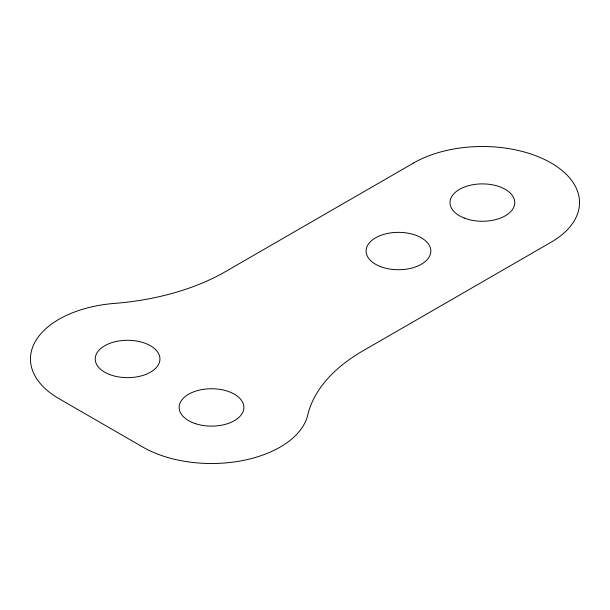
<?xml version="1.0" encoding="UTF-8"?>
<svg xmlns="http://www.w3.org/2000/svg" width="610" height="610" viewBox="0 0 610 610"><rect width="100%" height="100%" fill="white"/><g stroke="black" fill="none" stroke-linecap="round" stroke-linejoin="round"><path stroke-width="0.91" d="M413.725 162.931L225.494 271.602A194.239 112.141 0 0 1 114.436 303.414A97.12 56.074 0 0 0 35.54 341.081A97.12 56.074 0 0 0 58.903 398.62L142.839 447.084A97.12 56.074 0 0 0 242.513 460.573A97.12 56.074 0 0 0 307.745 415.021A194.239 112.141 0 0 1 362.843 350.902L551.074 242.231A97.12 56.074 0 0 0 551.074 162.931A97.12 56.074 0 0 0 413.725 162.931M464.248 218.06A32.376 18.689 0 0 0 514.688 203.915A32.376 18.689 0 0 0 468.251 185.768A32.376 18.689 0 0 0 464.248 218.06M380.312 266.517A32.376 18.689 0 0 0 430.751 252.372A32.376 18.689 0 0 0 384.315 234.232A32.376 18.689 0 0 0 380.312 266.517M109.434 374.448A32.376 18.689 0 0 0 159.873 360.304A32.376 18.689 0 0 0 113.437 342.164A32.376 18.689 0 0 0 109.434 374.448M195.33 423.622A32.376 18.689 0 0 0 243.886 407.434A32.376 18.689 0 0 0 195.33 391.246A32.376 18.689 0 0 0 195.33 423.622"/></g></svg>
